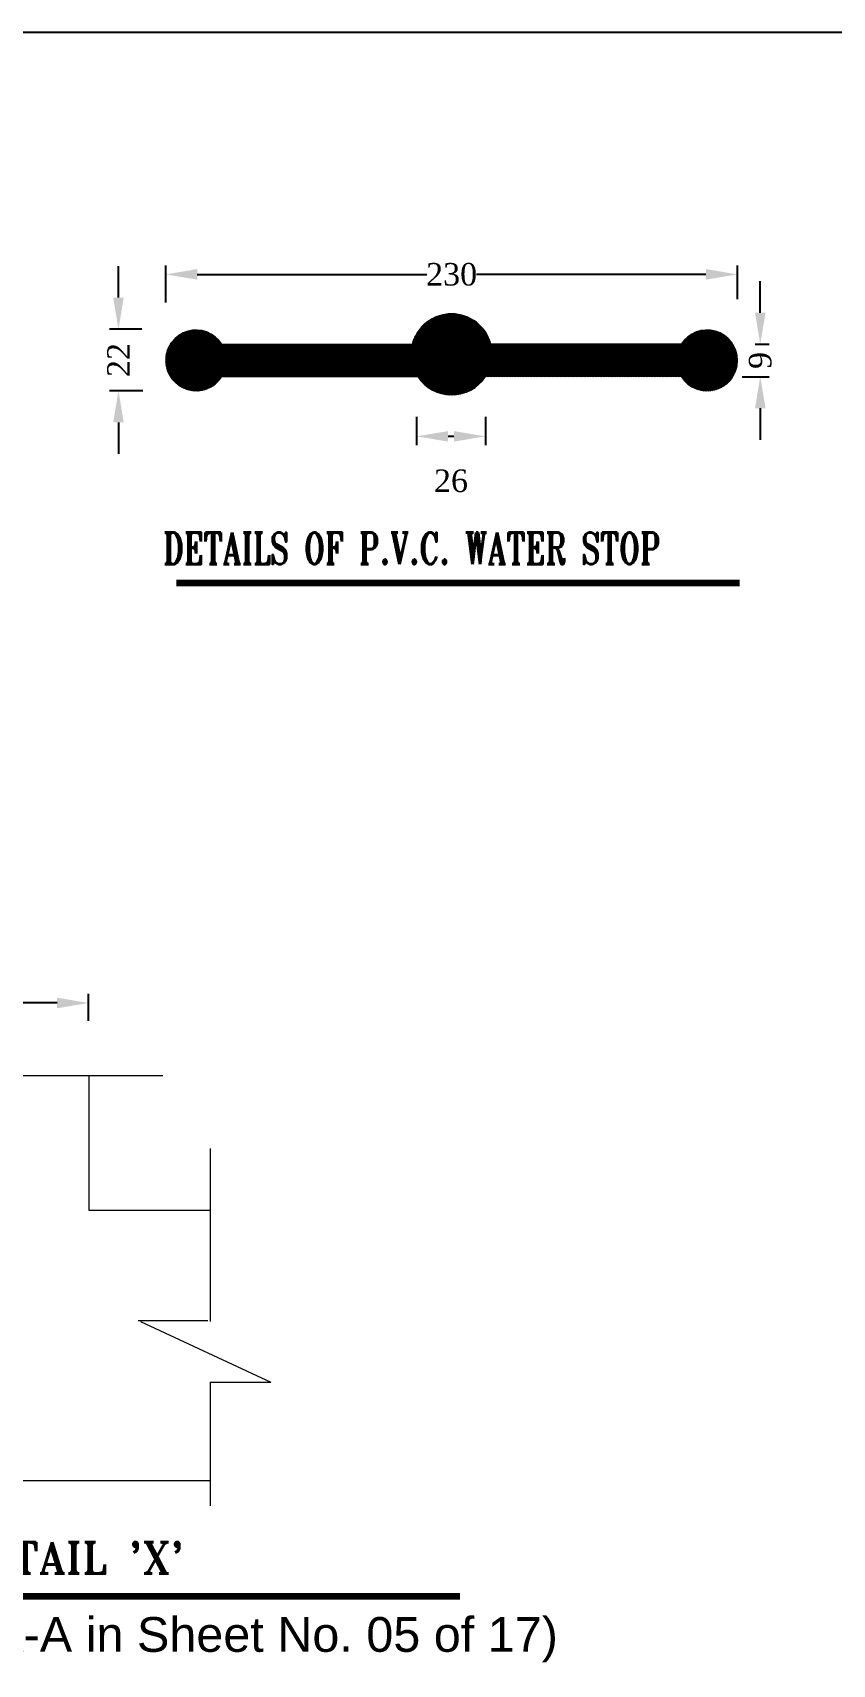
# Model space of a CAD drawing. Extents: x -298162 to 1078160, y -513173 to -216568.
# Drawn here: x 600878 to 609754, y -435041 to -416931 of the extents above; entities that cross this region are included whole.
import ezdxf

# ---------------------------------------------------------------- set-up
doc = ezdxf.new("R2010")
doc.units = 0
doc.header["$MEASUREMENT"] = 0
doc.layers.get('0').update_dxf_attribs({"linetype": 'CONTINUOUS'})
doc.layers.get('DEFPOINTS').update_dxf_attribs({"linetype": 'CONTINUOUS'})
doc.layers.add('LINE', color=7, linetype='CONTINUOUS')
doc.styles.add('BIG', font='ROMANT.SHX')
doc.styles.get("Standard").update_dxf_attribs({"font": 'times.ttf', "height": 250})
doc.dimstyles.new('3', dxfattribs={"dimtxt": 225, "dimasz": 350, "dimexe": 100, "dimexo": 25, "dimgap": 9, "dimtad": 0, "dimdec": 0, "dimzin": 0, "dimdsep": 46, "dimtxsty": 'Standard', "dimcen": 0, "dimclrt": 256, "dimadec": 0, "dimazin": 0, "dimtfac": 1, "dimtdec": 0, "dimtofl": 0, "dimtmove": 2, "dimatfit": 3, "dimfxl": 1, "dimtolj": 1, "dimtzin": 0, "dimarcsym": 0})

# ---------------------------------------------------------------- blocks, each defined once
blk = doc.blocks.new('*D976')
at = {"color": 0, "lineweight": -2}
for p, q in [((608953, -420039), (608953, -419689)), ((608897, -420389), (609053, -420389)), ((608753, -420749), (609053, -420749)), ((608953, -421099), (608953, -421449))]:
    blk.add_line(p, q, dxfattribs=at)
for points in [[(608895, -420039), (609012, -420039), (608953, -420389)], [(608895, -421099), (609012, -421099), (608953, -420749)]]:
    blk.add_solid(points, dxfattribs=at)
at = {"layer": 'DEFPOINTS', "color": 0, "lineweight": -2}
for p in [(608872, -420389), (608728, -420749), (608953, -420749)]:
    blk.add_point(p, dxfattribs=at)
at = {"lineweight": 15, "insert": (608953, -420569), "char_height": 250, "attachment_point": 5, "rotation": 90}
blk.add_mtext('\\A1;9', dxfattribs=at)
blk = doc.blocks.new('*D977')
at = {"color": 0, "lineweight": -2}
for p, q in [((601831, -419872), (601831, -419522)), ((602090, -420222), (601731, -420222)), ((602103, -420906), (601731, -420906)), ((601831, -421256), (601831, -421606))]:
    blk.add_line(p, q, dxfattribs=at)
for points in [[(601772, -419872), (601889, -419872), (601831, -420222)], [(601772, -421256), (601889, -421256), (601831, -420906)]]:
    blk.add_solid(points, dxfattribs=at)
at = {"layer": 'DEFPOINTS', "color": 0, "lineweight": -2}
for p in [(602115, -420222), (601831, -420906), (602128, -420906)]:
    blk.add_point(p, dxfattribs=at)
at = {"lineweight": 15, "insert": (601831, -420564), "char_height": 250, "attachment_point": 5, "rotation": 90}
blk.add_mtext('\\A1;22', dxfattribs=at)
blk = doc.blocks.new('*D978')
at = {"color": 0, "lineweight": -2}
for p, q in [((605139, -421193), (605139, -421511)), ((605903, -421193), (605903, -421511)), ((605489, -421411), (605553, -421411))]:
    blk.add_line(p, q, dxfattribs=at)
for points in [[(605489, -421353), (605489, -421470), (605139, -421411)], [(605553, -421353), (605553, -421470), (605903, -421411)]]:
    blk.add_solid(points, dxfattribs=at)
at = {"layer": 'DEFPOINTS', "color": 0, "lineweight": -2}
for p in [(605139, -421168), (605903, -421168), (605903, -421411)]:
    blk.add_point(p, dxfattribs=at)
at = {"lineweight": 15, "insert": (605521, -421906), "char_height": 250, "attachment_point": 5}
blk.add_mtext('\\A1;26', dxfattribs=at)
blk = doc.blocks.new('*X29')
at = {"color": 0}
for p, q in [((11512, -17974), (12196, -17291)), ((11530, -17974), (12219, -17285)), ((11548, -17974), (12240, -17282)), ((11565, -17974), (12260, -17279)), ((11583, -17974), (12280, -17277)), ((11601, -17974), (12298, -17277)), ((11618, -17974), (12316, -17277)), ((11636, -17974), (12333, -17277)), ((11654, -17974), (12349, -17279)), ((11671, -17974), (12365, -17280)), ((11689, -17974), (12380, -17283)), ((11707, -17974), (12395, -17285)), ((11724, -17974), (12410, -17289)), ((11742, -17974), (12424, -17292)), ((11760, -17974), (12438, -17296)), ((11777, -17974), (12451, -17300)), ((11795, -17974), (12464, -17305)), ((11813, -17974), (12477, -17310)), ((11830, -17974), (12489, -17315)), ((11848, -17974), (12501, -17321)), ((11866, -17974), (12513, -17327)), ((11878, -17591), (12171, -17298)), ((11883, -17974), (12525, -17333)), ((11888, -17563), (12144, -17307)), ((11901, -17532), (12112, -17321)), ((11901, -17974), (12536, -17339)), ((11919, -17974), (12547, -17346)), ((11922, -17494), (12074, -17342)), ((11933, -17977), (12558, -17353)), ((11941, -17988), (12568, -17360)), ((11948, -17998), (12578, -17368)), ((11956, -18008), (12588, -17375)), ((11964, -18018), (12598, -17383)), ((9135, -17806), (9484, -17457)), ((9135, -17789), (9466, -17457)), ((9135, -17770), (9448, -17458)), ((9136, -17823), (9501, -17458)), ((9137, -17839), (9517, -17460)), ((9137, -17750), (9428, -17460)), ((9140, -17854), (9532, -17462)), ((9141, -17729), (9407, -17463)), ((9143, -17869), (9547, -17465)), ((9146, -17706), (9384, -17468)), ((9146, -17883), (9561, -17469)), ((9150, -17896), (9574, -17473)), ((9154, -17680), (9358, -17476)), ((9155, -17910), (9587, -17477)), ((9160, -17922), (9600, -17482)), ((9165, -17935), (9613, -17487)), ((9167, -17650), (9328, -17489)), ((9171, -17947), (9624, -17493)), ((9177, -17958), (9636, -17499)), ((9184, -17969), (9647, -17506)), ((9189, -17610), (9288, -17511)), ((9190, -17980), (9658, -17513)), ((9198, -17991), (9669, -17520)), ((9205, -18001), (9679, -17527)), ((9213, -18011), (9688, -17535)), ((9221, -18020), (9698, -17543)), ((9230, -18029), (9707, -17552)), ((9239, -18038), (9716, -17561)), ((11972, -18027), (12607, -17392)), ((11974, -17424), (12004, -17394)), ((11980, -18036), (12617, -17400)), ((11989, -18045), (12626, -17409)), ((11998, -18054), (12634, -17418)), ((12007, -18062), (12643, -17427)), ((12017, -18071), (12651, -17436)), ((12027, -18079), (12659, -17446)), ((12036, -18086), (12667, -17456)), ((12047, -18094), (12674, -17466)), ((12057, -18101), (12681, -17477)), ((12068, -18108), (12688, -17488)), ((12079, -18115), (12695, -17499)), ((12090, -18121), (12701, -17510)), ((12102, -18127), (12707, -17521)), ((12114, -18133), (12713, -17533)), ((12126, -18138), (12719, -17545)), ((12138, -18144), (12724, -17558)), ((14500, -17974), (14970, -17504)), ((14517, -17974), (15006, -17485)), ((14535, -17974), (15035, -17474)), ((14553, -17974), (15060, -17467)), ((14570, -17974), (15083, -17462)), ((14588, -17974), (15103, -17459)), ((14606, -17974), (15123, -17457)), ((14623, -17974), (15141, -17457)), ((14641, -17974), (15158, -17457)), ((14659, -17974), (15175, -17458)), ((14677, -17974), (15191, -17460)), ((14694, -17974), (15206, -17463)), ((14712, -17974), (15220, -17466)), ((14730, -17974), (15234, -17469)), ((14747, -17974), (15248, -17474)), ((14765, -17974), (15261, -17478)), ((14783, -17974), (15273, -17483)), ((14800, -17974), (15286, -17489)), ((14818, -17974), (15297, -17495)), ((14836, -17974), (15309, -17501)), ((14853, -17974), (15320, -17507)), ((14862, -17983), (15331, -17514)), ((14870, -17993), (15341, -17522)), ((14877, -18003), (15351, -17529)), ((14885, -18013), (15361, -17537)), ((14893, -18022), (15370, -17546)), ((14902, -18031), (15379, -17554)), ((14911, -18040), (15388, -17563)), ((9248, -18046), (9724, -17570)), ((9257, -18055), (9732, -17580)), ((9267, -18062), (9740, -17589)), ((9277, -18070), (9748, -17600)), ((9288, -18077), (9755, -17610)), ((9299, -18084), (9769, -17614)), ((9310, -18090), (9786, -17614)), ((9322, -18096), (9804, -17614)), ((9334, -18102), (9822, -17614)), ((9346, -18107), (9839, -17614)), ((9359, -18112), (9857, -17614)), ((9372, -18117), (9875, -17614)), ((9386, -18120), (9892, -17614)), ((9400, -18124), (9910, -17614)), ((9415, -18127), (9928, -17614)), ((9430, -18129), (9945, -17614)), ((9446, -18131), (9963, -17614)), ((9463, -18132), (9981, -17614)), ((9481, -18132), (9998, -17614)), ((9500, -18131), (10016, -17614)), ((9520, -18128), (10034, -17614)), ((9541, -18125), (10051, -17614)), ((9564, -18119), (10069, -17614)), ((9591, -18110), (10087, -17614)), ((9622, -18096), (10104, -17614)), ((9762, -17974), (10122, -17614)), ((9780, -17974), (10140, -17614)), ((9797, -17974), (10157, -17614)), ((9815, -17974), (10175, -17614)), ((9833, -17974), (10193, -17614)), ((9850, -17974), (10210, -17614)), ((9868, -17974), (10228, -17614)), ((9886, -17974), (10246, -17614)), ((9904, -17974), (10264, -17614)), ((9921, -17974), (10281, -17614)), ((9939, -17974), (10299, -17614)), ((9957, -17974), (10317, -17614)), ((9974, -17974), (10334, -17614)), ((9992, -17974), (10352, -17614)), ((10010, -17974), (10370, -17614)), ((10027, -17974), (10387, -17614)), ((10045, -17974), (10405, -17614)), ((10063, -17974), (10423, -17614)), ((10080, -17974), (10440, -17614)), ((10098, -17974), (10458, -17614)), ((10116, -17974), (10476, -17614)), ((10133, -17974), (10493, -17614)), ((10151, -17974), (10511, -17614)), ((10169, -17974), (10529, -17614)), ((10186, -17974), (10546, -17614)), ((10204, -17974), (10564, -17614)), ((10222, -17974), (10582, -17614)), ((10239, -17974), (10599, -17614)), ((10257, -17974), (10617, -17614)), ((10275, -17974), (10635, -17614)), ((10292, -17974), (10652, -17614)), ((10310, -17974), (10670, -17614)), ((10328, -17974), (10688, -17614)), ((10345, -17974), (10705, -17614)), ((10363, -17974), (10723, -17614)), ((10381, -17974), (10741, -17614)), ((10399, -17974), (10759, -17614)), ((10416, -17974), (10776, -17614)), ((10434, -17974), (10794, -17614)), ((10452, -17974), (10812, -17614)), ((10469, -17974), (10829, -17614)), ((10487, -17974), (10847, -17614)), ((10505, -17974), (10865, -17614)), ((10522, -17974), (10882, -17614)), ((10540, -17974), (10900, -17614)), ((10558, -17974), (10918, -17614)), ((10575, -17974), (10935, -17614)), ((10593, -17974), (10953, -17614)), ((10611, -17974), (10971, -17614)), ((10628, -17974), (10988, -17614)), ((10646, -17974), (11006, -17614)), ((10664, -17974), (11024, -17614)), ((10681, -17974), (11041, -17614)), ((10699, -17974), (11059, -17614)), ((10717, -17974), (11077, -17614)), ((10734, -17974), (11094, -17614)), ((10752, -17974), (11112, -17614)), ((10770, -17974), (11130, -17614)), ((10787, -17974), (11147, -17614)), ((10805, -17974), (11165, -17614)), ((10823, -17974), (11183, -17614)), ((10840, -17974), (11200, -17614)), ((10858, -17974), (11218, -17614)), ((10876, -17974), (11236, -17614)), ((10893, -17974), (11253, -17614)), ((10911, -17974), (11271, -17614)), ((10929, -17974), (11289, -17614)), ((10947, -17974), (11307, -17614)), ((10964, -17974), (11324, -17614)), ((10982, -17974), (11342, -17614)), ((11000, -17974), (11360, -17614)), ((11017, -17974), (11377, -17614)), ((11035, -17974), (11395, -17614)), ((11053, -17974), (11413, -17614)), ((11070, -17974), (11430, -17614)), ((11088, -17974), (11448, -17614)), ((11106, -17974), (11466, -17614)), ((11123, -17974), (11483, -17614)), ((11141, -17974), (11501, -17614)), ((11159, -17974), (11519, -17614)), ((11176, -17974), (11536, -17614)), ((11194, -17974), (11554, -17614)), ((11212, -17974), (11572, -17614)), ((11229, -17974), (11589, -17614)), ((11247, -17974), (11607, -17614)), ((11265, -17974), (11625, -17614)), ((11282, -17974), (11642, -17614)), ((11300, -17974), (11660, -17614)), ((11318, -17974), (11678, -17614)), ((11335, -17974), (11695, -17614)), ((11353, -17974), (11713, -17614)), ((11371, -17974), (11731, -17614)), ((11388, -17974), (11748, -17614)), ((11406, -17974), (11766, -17614)), ((11424, -17974), (11784, -17614)), ((11441, -17974), (11801, -17614)), ((11459, -17974), (11819, -17614)), ((11477, -17974), (11837, -17614)), ((11495, -17974), (11855, -17614)), ((12151, -18149), (12729, -17570)), ((12164, -18153), (12734, -17584)), ((12177, -18158), (12738, -17597)), ((12191, -18161), (12742, -17611)), ((12205, -18165), (12756, -17614)), ((12220, -18168), (12774, -17614)), ((12235, -18171), (12791, -17614)), ((12250, -18173), (12809, -17614)), ((12266, -18175), (12827, -17614)), ((12283, -18176), (12844, -17614)), ((12300, -18177), (12862, -17614)), ((12317, -18177), (12880, -17614)), ((12336, -18176), (12898, -17614)), ((12355, -18174), (12915, -17614)), ((12376, -18171), (12933, -17614)), ((12397, -18168), (12951, -17614)), ((12420, -18162), (12968, -17614)), ((12445, -18155), (12986, -17614)), ((12473, -18145), (13004, -17614)), ((12504, -18131), (13021, -17614)), ((12544, -18109), (13039, -17614)), ((12697, -17974), (13057, -17614)), ((12714, -17974), (13074, -17614)), ((12732, -17974), (13092, -17614)), ((12750, -17974), (13110, -17614)), ((12767, -17974), (13127, -17614)), ((12785, -17974), (13145, -17614)), ((12803, -17974), (13163, -17614)), ((12820, -17974), (13180, -17614)), ((12838, -17974), (13198, -17614)), ((12856, -17974), (13216, -17614)), ((12873, -17974), (13233, -17614)), ((12891, -17974), (13251, -17614)), ((12909, -17974), (13269, -17614)), ((12926, -17974), (13286, -17614)), ((12944, -17974), (13304, -17614)), ((12962, -17974), (13322, -17614)), ((12979, -17974), (13339, -17614)), ((12997, -17974), (13357, -17614)), ((13015, -17974), (13375, -17614)), ((13032, -17974), (13392, -17614)), ((13050, -17974), (13410, -17614)), ((13068, -17974), (13428, -17614)), ((13086, -17974), (13446, -17614)), ((13103, -17974), (13463, -17614)), ((13121, -17974), (13481, -17614)), ((13139, -17974), (13499, -17614)), ((13156, -17974), (13516, -17614)), ((13174, -17974), (13534, -17614)), ((13192, -17974), (13552, -17614)), ((13209, -17974), (13569, -17614)), ((13227, -17974), (13587, -17614)), ((13245, -17974), (13605, -17614)), ((13262, -17974), (13622, -17614)), ((13280, -17974), (13640, -17614)), ((13298, -17974), (13658, -17614)), ((13315, -17974), (13675, -17614)), ((13333, -17974), (13693, -17614)), ((13351, -17974), (13711, -17614)), ((13368, -17974), (13728, -17614)), ((13386, -17974), (13746, -17614)), ((13404, -17974), (13764, -17614)), ((13421, -17974), (13781, -17614)), ((13439, -17974), (13799, -17614)), ((13457, -17974), (13817, -17614)), ((13474, -17974), (13834, -17614)), ((13492, -17974), (13852, -17614)), ((13510, -17974), (13870, -17614)), ((13527, -17974), (13887, -17614)), ((13545, -17974), (13905, -17614)), ((13563, -17974), (13923, -17614)), ((13580, -17974), (13940, -17614)), ((13598, -17974), (13958, -17614)), ((13616, -17974), (13976, -17614)), ((13634, -17974), (13994, -17614)), ((13651, -17974), (14011, -17614)), ((13669, -17974), (14029, -17614)), ((13687, -17974), (14047, -17614)), ((13704, -17974), (14064, -17614)), ((13722, -17974), (14082, -17614)), ((13740, -17974), (14100, -17614)), ((13757, -17974), (14117, -17614)), ((13775, -17974), (14135, -17614)), ((13793, -17974), (14153, -17614)), ((13810, -17974), (14170, -17614)), ((13828, -17974), (14188, -17614)), ((13846, -17974), (14206, -17614)), ((13863, -17974), (14223, -17614)), ((13881, -17974), (14241, -17614)), ((13899, -17974), (14259, -17614)), ((13916, -17974), (14276, -17614)), ((13934, -17974), (14294, -17614)), ((13952, -17974), (14312, -17614)), ((13969, -17974), (14329, -17614)), ((13987, -17974), (14347, -17614)), ((14005, -17974), (14365, -17614)), ((14022, -17974), (14382, -17614)), ((14040, -17974), (14400, -17614)), ((14058, -17974), (14418, -17614)), ((14075, -17974), (14435, -17614)), ((14093, -17974), (14453, -17614)), ((14111, -17974), (14471, -17614)), ((14128, -17974), (14488, -17614)), ((14146, -17974), (14506, -17614)), ((14164, -17974), (14524, -17614)), ((14182, -17974), (14542, -17614)), ((14199, -17974), (14559, -17614)), ((14217, -17974), (14577, -17614)), ((14235, -17974), (14595, -17614)), ((14252, -17974), (14612, -17614)), ((14270, -17974), (14630, -17614)), ((14288, -17974), (14648, -17614)), ((14305, -17974), (14665, -17614)), ((14323, -17974), (14683, -17614)), ((14341, -17974), (14701, -17614)), ((14358, -17974), (14718, -17614)), ((14376, -17974), (14736, -17614)), ((14394, -17974), (14754, -17614)), ((14411, -17974), (14771, -17614)), ((14429, -17974), (14789, -17614)), ((14447, -17974), (14807, -17614)), ((14464, -17974), (14824, -17614)), ((14482, -17974), (14842, -17614)), ((14920, -18049), (15396, -17572)), ((14930, -18057), (15405, -17582)), ((14940, -18064), (15412, -17592)), ((14950, -18072), (15420, -17602)), ((14961, -18079), (15427, -17613)), ((14972, -18086), (15433, -17624)), ((14983, -18092), (15440, -17635)), ((14995, -18098), (15446, -17647)), ((15007, -18103), (15451, -17659)), ((15019, -18109), (15456, -17672)), ((15032, -18113), (15461, -17684)), ((15046, -18118), (15465, -17698)), ((15060, -18121), (15469, -17712)), ((15074, -18125), (15473, -17726)), ((15089, -18127), (15475, -17741)), ((15104, -18130), (15477, -17757)), ((15121, -18131), (15479, -17773)), ((15138, -18132), (15479, -17790)), ((15156, -18131), (15479, -17808)), ((15175, -18130), (15478, -17827)), ((15195, -18127), (15475, -17847)), ((15217, -18123), (15471, -17869)), ((15241, -18117), (15465, -17893)), ((15268, -18107), (15455, -17920)), ((9666, -18071), (9748, -17988)), ((15302, -18092), (15439, -17954)), ((15354, -18057), (15405, -18006))]:
    blk.add_line(p, q, dxfattribs=at)
blk = doc.blocks.new('*D980')
at = {"color": 0, "lineweight": -2}
for p, q in [((602355, -419927), (602355, -419514)), ((608700, -419888), (608700, -419514)), ((602705, -419614), (605252, -419614)), ((608350, -419614), (605803, -419614))]:
    blk.add_line(p, q, dxfattribs=at)
for points in [[(602705, -419555), (602705, -419672), (602355, -419614)], [(608350, -419555), (608350, -419672), (608700, -419614)]]:
    blk.add_solid(points, dxfattribs=at)
at = {"layer": 'DEFPOINTS', "color": 0, "lineweight": -2}
for p in [(608700, -419614), (602355, -419952), (608700, -419913)]:
    blk.add_point(p, dxfattribs=at)
at = {"lineweight": 15, "insert": (605528, -419614), "char_height": 250, "attachment_point": 5}
blk.add_mtext('\\A1;230', dxfattribs=at)
blk = doc.blocks.new('*D981')
at = {"color": 0, "lineweight": -2}
for p, q in [((598500, -427835), (598500, -427600)), ((598850, -427700), (599729, -427700)), ((601150, -427700), (600272, -427700)), ((601500, -427898), (601500, -427600))]:
    blk.add_line(p, q, dxfattribs=at)
for points in [[(598850, -427642), (598850, -427759), (598500, -427700)], [(601150, -427642), (601150, -427759), (601500, -427700)]]:
    blk.add_solid(points, dxfattribs=at)
at = {"layer": 'DEFPOINTS', "color": 0, "lineweight": -2}
for p in [(601500, -427700), (598500, -427860), (601500, -427923)]:
    blk.add_point(p, dxfattribs=at)
at = {"lineweight": 15, "insert": (600000, -427700), "char_height": 250, "attachment_point": 5}
blk.add_mtext('\\A1;300', dxfattribs=at)

msp = doc.modelspace()

# ---------------------------------------------------------------- linework, layer by layer
at = {"color": 0, "lineweight": 15}
for p, q in [((602978.059, -420388.539), (605091.856, -420388.539)), ((608077.073, -420388.539), (605963.277, -420388.539)), ((602978.059, -420748.539), (605151.742, -420748.539)), ((608077.073, -420748.539), (605903.39, -420748.539)), ((600374.816, -428505.657), (602323.096, -428505.657)), ((601500.3, -428505.657), (601500.3, -430000.288)), ((602847.787, -429314.198), (602847.787, -431235.546)), ((601500.3, -430000.288), (602847.787, -430000.288)), ((602049.782, -431222.464), (602824.098, -431222.464)), ((602073.47, -431235.546), (603522.191, -431909.266)), ((602847.787, -431909.266), (602847.787, -433281.658)), ((602847.787, -431909.266), (603522.191, -431909.266)), ((598250.3, -433000.288), (602847.787, -433000.288))]:
    msp.add_line(p, q, dxfattribs=at)
at = {"color": 0, "lineweight": 15, "const_width": 75}
for points in [[(602471.953, -423039.499), (608723.898, -423039.499)], [(598174.7, -434284.409), (605620.629, -434284.409)]]:
    msp.add_lwpolyline(points, dxfattribs=at)
at = {"color": 0, "lineweight": 15}
for centre, radius, start, end in [((605527.566, -420501.039), 450, 14.4775122, 165.5224878), ((602692.566, -420568.539), 337.5, 32.2309526, 327.7690474), ((608362.566, -420568.539), 337.5, 212.2309526, 147.7690474), ((605527.566, -420501.039), 450, 213.367013, 326.632987)]:
    msp.add_arc(centre, radius, start, end, dxfattribs=at)
at = {"layer": 'LINE', "color": 0}
msp.add_lwpolyline([(577532.569, -459716.504), (638037.769, -459716.504), (638037.769, -416930.684), (577532.569, -416930.684)], close=True, dxfattribs=at)

# ---------------------------------------------------------------- block references
at = {"color": 0, "lineweight": 15}
msp.add_blockref('*X29', (593220.549, -402774.385), dxfattribs=at)

# ---------------------------------------------------------------- texts
at = {"color": 0, "lineweight": 15, "style": 'BIG', "width": 0.7}
msp.add_text(' DETAILS OF P.V.C. WATER STOP', height=350, dxfattribs=at).set_placement((602157.708, -422828.606))
at = {"color": 0, "lineweight": 15, "style": 'BIG'}
msp.add_text("       DETAIL 'X'", height=350, dxfattribs=at).set_placement((598174.7, -434033.403))
at = {"layer": 'LINE', "color": 0, "lineweight": 9, "insert": (601946.447, -435017.542), "char_height": 385.66235, "width": 16027.30118, "attachment_point": 8}
msp.add_mtext('{\\fArial|b0|i0|c0|p34;(See Section A-A in Sheet No. 05 of 17)}', dxfattribs=at)

# ---------------------------------------------------------------- dimensions: what is measured, and where the dimension line sits
at = {"color": 0, "lineweight": 15}
for base, p1, p2, text, picture, middle in [((601830.512, -420905.927), (602114.612, -420221.984), (602128.141, -420905.927), '22', '*D977', (601830.512, -420563.955)), ((608953.234, -420748.539), (608871.643, -420388.539), (608728.166, -420748.539), '9', '*D976', (608953.234, -420568.539))]:
    dim = msp.add_linear_dim(base=base, p1=p1, p2=p2, angle=90, text=text, dimstyle='3', dxfattribs=at)
    dim.commit()
    dim.dimension.update_dxf_attribs({"geometry": picture, "text_midpoint": middle})
for base, p1, p2, text, picture, middle in [((608700.039, -419613.817), (602355.276, -419951.688), (608700.039, -419913.35), '230', '*D980', (605527.657, -419613.817)), ((605903.39, -421411.289), (605139.334, -421168.022), (605903.39, -421168.022), '26', '*D978', (605521.362, -421906.277))]:
    dim = msp.add_linear_dim(base=base, p1=p1, p2=p2, text=text, dimstyle='3', dxfattribs=at)
    dim.commit()
    dim.dimension.update_dxf_attribs({"geometry": picture, "text_midpoint": middle})
dim = msp.add_linear_dim(base=(601500.3, -427700.263), p1=(598500.3, -427860.263), p2=(601500.3, -427923.263), text='300', dimstyle='3', override={"dimfxl": 0.12}, dxfattribs=at)
dim.commit()
dim.dimension.update_dxf_attribs({"geometry": '*D981', "text_midpoint": (600000.3, -427700.263)})

doc.saveas('drawing.dxf')
